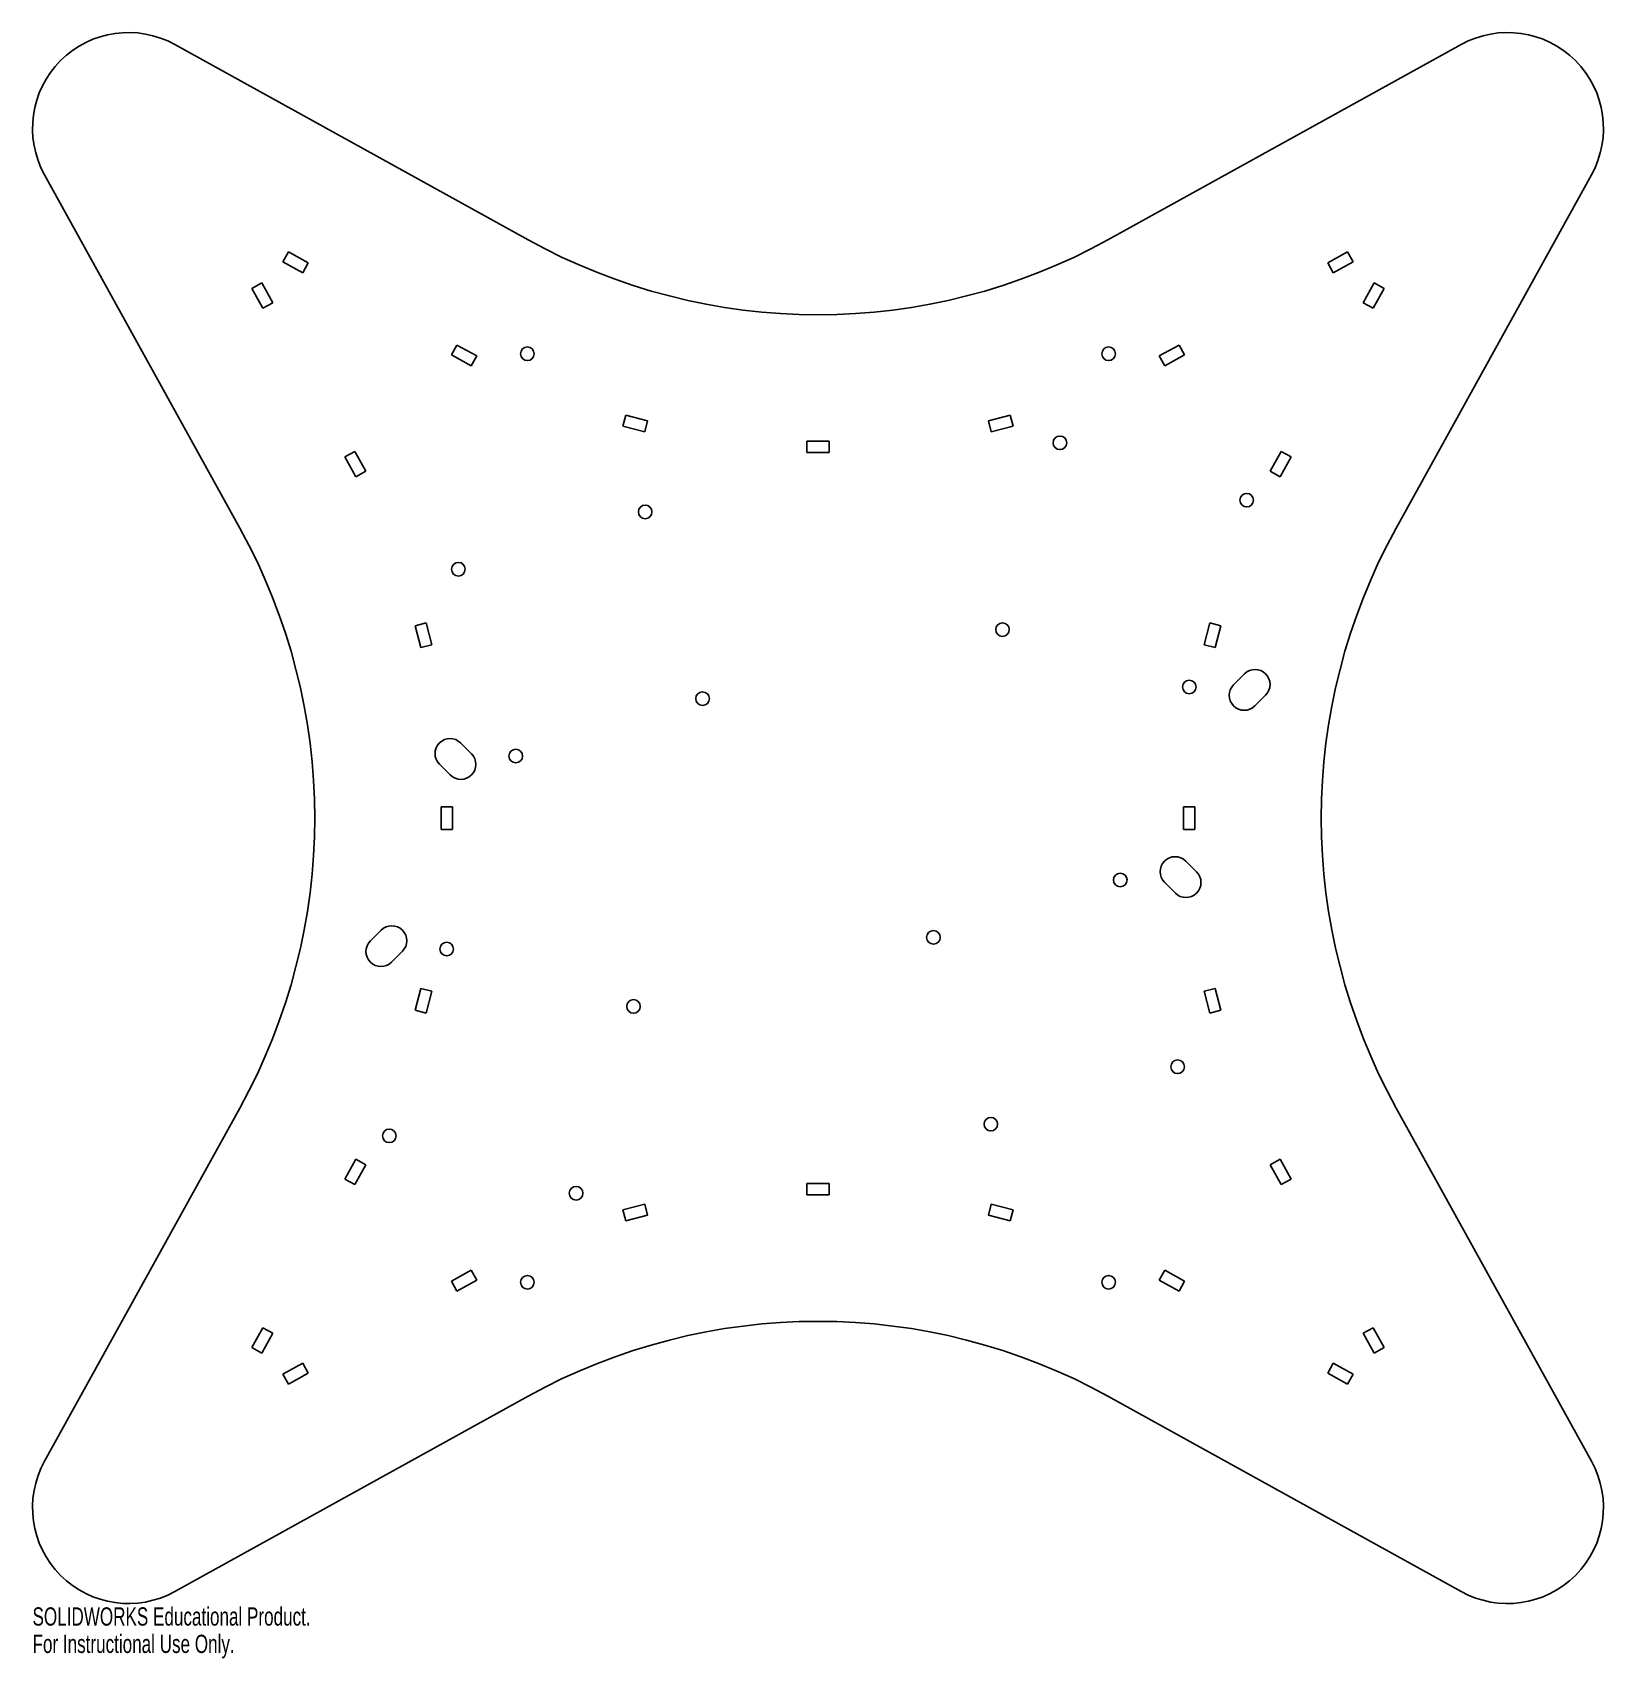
# Model space of a CAD drawing. Header units: millimetres. Extents: x -208 to 208, y -223 to 208.
import ezdxf

# ---------------------------------------------------------------- set-up
doc = ezdxf.new("R2010")
doc.units = ezdxf.units.MM
doc.styles.add('SLDTEXTSTYLE0', font='TXT', dxfattribs={"width": 0.7})

msp = doc.modelspace()

# ---------------------------------------------------------------- linework, layer by layer
at = {"color": 7, "linetype": 'Continuous', "lineweight": 25}
for p, q in [((-76.83, 153.18), (-170.42, 204.94)), ((170.42, 204.94), (76.83, 153.18)), ((-204.94, 170.42), (-153.18, 76.83)), ((153.18, 76.83), (204.94, 170.42)), ((-140.3, 150), (-141.75, 147.37)), ((-141.75, 147.37), (-136.5, 144.47)), ((-135.05, 147.09), (-140.3, 150)), ((-136.5, 144.47), (-135.05, 147.09)), ((140.3, 150), (135.05, 147.09)), ((135.05, 147.09), (136.5, 144.47)), ((136.5, 144.47), (141.75, 147.37)), ((141.75, 147.37), (140.3, 150)), ((-147.37, 141.75), (-150, 140.3)), ((-150, 140.3), (-147.09, 135.05)), ((-144.47, 136.5), (-147.37, 141.75)), ((147.37, 141.75), (144.47, 136.5)), ((147.09, 135.05), (150, 140.3)), ((150, 140.3), (147.37, 141.75)), ((-147.09, 135.05), (-144.47, 136.5)), ((144.47, 136.5), (147.09, 135.05)), ((-95.67, 125.32), (-97.12, 122.69)), ((-90.42, 122.41), (-95.67, 125.32)), ((95.67, 125.32), (90.42, 122.41)), ((97.12, 122.69), (95.67, 125.32)), ((-97.12, 122.69), (-91.87, 119.79)), ((-91.87, 119.79), (-90.42, 122.41)), ((90.42, 122.41), (91.87, 119.79)), ((91.87, 119.79), (97.12, 122.69)), ((-50.95, 106.7), (-51.7, 103.8)), ((-51.7, 103.8), (-45.89, 102.3)), ((-45.14, 105.2), (-50.95, 106.7)), ((-45.89, 102.3), (-45.14, 105.2)), ((50.95, 106.7), (45.14, 105.2)), ((45.14, 105.2), (45.89, 102.3)), ((45.89, 102.3), (51.7, 103.8)), ((51.7, 103.8), (50.95, 106.7)), ((-3, 99.85), (-3, 96.85)), ((3, 99.85), (-3, 99.85)), ((3, 96.85), (3, 99.85)), ((-122.69, 97.12), (-125.32, 95.67)), ((-125.32, 95.67), (-122.41, 90.42)), ((-119.79, 91.87), (-122.69, 97.12)), ((-3, 96.85), (3, 96.85)), ((122.69, 97.12), (119.79, 91.87)), ((122.41, 90.42), (125.32, 95.67)), ((125.32, 95.67), (122.69, 97.12)), ((-122.41, 90.42), (-119.79, 91.87)), ((119.79, 91.87), (122.41, 90.42)), ((-103.8, 51.7), (-106.7, 50.95)), ((-102.3, 45.89), (-103.8, 51.7)), ((103.8, 51.7), (102.3, 45.89)), ((106.7, 50.95), (103.8, 51.7)), ((-106.7, 50.95), (-105.2, 45.14)), ((105.2, 45.14), (106.7, 50.95)), ((-105.2, 45.14), (-102.3, 45.89)), ((102.3, 45.89), (105.2, 45.14)), ((110.11, 35.31), (112.98, 38.19)), ((118.6, 32.57), (115.72, 29.7)), ((-94.69, 19.89), (-91.81, 17.02)), ((-97.43, 11.4), (-100.3, 14.28)), ((-96.85, 3), (-99.85, 3)), ((-99.85, 3), (-99.85, -3)), ((-96.85, -3), (-96.85, 3)), ((96.85, 3), (96.85, -3)), ((99.85, 3), (96.85, 3)), ((99.85, -3), (99.85, 3)), ((-99.85, -3), (-96.85, -3)), ((96.85, -3), (99.85, -3)), ((97.43, -11.4), (100.3, -14.28)), ((94.69, -19.89), (91.81, -17.02)), ((-118.6, -32.57), (-115.72, -29.7)), ((-110.11, -35.31), (-112.98, -38.19)), ((-105.2, -45.14), (-106.7, -50.95)), ((-102.3, -45.89), (-105.2, -45.14)), ((-103.8, -51.7), (-102.3, -45.89)), ((105.2, -45.14), (102.3, -45.89)), ((102.3, -45.89), (103.8, -51.7)), ((106.7, -50.95), (105.2, -45.14)), ((-106.7, -50.95), (-103.8, -51.7)), ((103.8, -51.7), (106.7, -50.95)), ((-153.18, -76.83), (-204.94, -170.42)), ((204.94, -170.42), (153.18, -76.83)), ((-122.41, -90.42), (-125.32, -95.67)), ((-119.79, -91.87), (-122.41, -90.42)), ((122.41, -90.42), (119.79, -91.87)), ((125.32, -95.67), (122.41, -90.42)), ((-122.69, -97.12), (-119.79, -91.87)), ((119.79, -91.87), (122.69, -97.12)), ((-125.32, -95.67), (-122.69, -97.12)), ((-3, -96.85), (-3, -99.85)), ((3, -96.85), (-3, -96.85)), ((3, -99.85), (3, -96.85)), ((122.69, -97.12), (125.32, -95.67)), ((-45.89, -102.3), (-51.7, -103.8)), ((-45.14, -105.2), (-45.89, -102.3)), ((-3, -99.85), (3, -99.85)), ((45.89, -102.3), (45.14, -105.2)), ((51.7, -103.8), (45.89, -102.3)), ((-51.7, -103.8), (-50.95, -106.7)), ((-50.95, -106.7), (-45.14, -105.2)), ((45.14, -105.2), (50.95, -106.7)), ((50.95, -106.7), (51.7, -103.8)), ((-91.87, -119.79), (-97.12, -122.69)), ((-90.42, -122.41), (-91.87, -119.79)), ((91.87, -119.79), (90.42, -122.41)), ((97.12, -122.69), (91.87, -119.79)), ((-97.12, -122.69), (-95.67, -125.32)), ((-95.67, -125.32), (-90.42, -122.41)), ((90.42, -122.41), (95.67, -125.32)), ((95.67, -125.32), (97.12, -122.69)), ((-147.09, -135.05), (-150, -140.3)), ((-147.37, -141.75), (-144.47, -136.5)), ((-144.47, -136.5), (-147.09, -135.05)), ((147.09, -135.05), (144.47, -136.5)), ((144.47, -136.5), (147.37, -141.75)), ((150, -140.3), (147.09, -135.05)), ((-150, -140.3), (-147.37, -141.75)), ((147.37, -141.75), (150, -140.3)), ((-136.5, -144.47), (-141.75, -147.37)), ((-135.05, -147.09), (-136.5, -144.47)), ((136.5, -144.47), (135.05, -147.09)), ((141.75, -147.37), (136.5, -144.47)), ((-141.75, -147.37), (-140.3, -150)), ((-140.3, -150), (-135.05, -147.09)), ((135.05, -147.09), (140.3, -150)), ((140.3, -150), (141.75, -147.37)), ((-170.42, -204.94), (-76.83, -153.18)), ((76.83, -153.18), (170.42, -204.94))]:
    msp.add_line(p, q, dxfattribs=at)
for centre in [(-77, 123), (77, 123), (64.09, 99.41), (-45.79, 81.11), (113.58, 84.21), (-95.28, 65.91), (48.89, 49.92), (98.37, 34.72), (-30.59, 31.63), (-80.08, 16.42), (80.08, -16.42), (30.59, -31.63), (-98.37, -34.72), (-48.89, -49.92), (95.28, -65.91), (45.79, -81.11), (-113.58, -84.21), (-64.09, -99.41), (-77, -123), (77, -123)]:
    msp.add_circle(centre, 1.8, dxfattribs=at)
for centre, radius, start, end in [((-182.71, 182.71), 25.4, 61.0558, 208.9442), ((182.71, 182.71), 25.4, 331.0558, 118.9442), ((0, 292.1), 158.75, 241.0558, 298.9442), ((-292.1, 0), 158.75, 331.0558, 28.9442), ((292.1, 0), 158.75, 151.0558, 208.9442), ((115.79, 35.38), 3.97, 315, 135), ((112.92, 32.51), 3.97, 135, 315), ((-97.49, 17.08), 3.97, 45, 225), ((-94.62, 14.21), 3.97, 225, 45), ((94.62, -14.21), 3.97, 45, 225), ((97.49, -17.08), 3.97, 225, 45), ((-112.92, -32.51), 3.97, 315, 135), ((-115.79, -35.38), 3.97, 135, 315), ((0, -292.1), 158.75, 61.0558, 118.9442), ((-182.71, -182.71), 25.4, 151.0558, 298.9442), ((182.71, -182.71), 25.4, 241.0558, 28.9442)]:
    msp.add_arc(centre, radius, start, end, dxfattribs=at)

# ---------------------------------------------------------------- texts
at = {"color": 7, "linetype": 'Continuous', "char_height": 4.8336, "attachment_point": 1, "style": 'SLDTEXTSTYLE0'}
for s, insert in [('SOLIDWORKS Educational Product.', (-208.11, -209.13)), ('For Instructional Use Only.', (-208.11, -216.38))]:
    msp.add_mtext(s, dxfattribs=dict(at, insert=insert))

doc.saveas('drawing.dxf')
